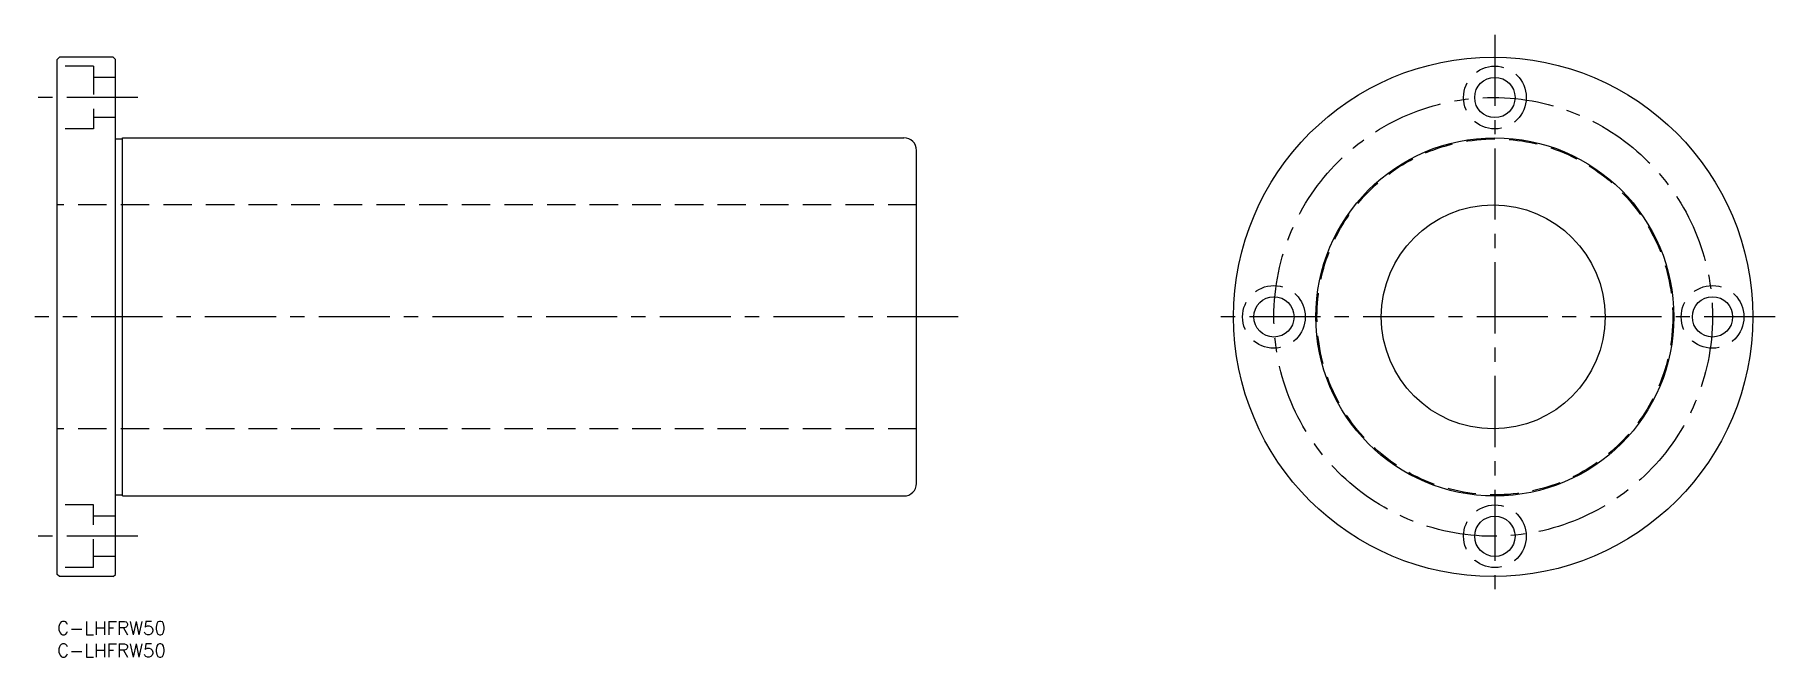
# Model space of a CAD drawing. Extents: x -5 to 384, y -8 to 131.
import ezdxf

# ---------------------------------------------------------------- set-up
doc = ezdxf.new("R2010")
doc.units = 0
doc.header["$LTSCALE"] = 0.5
doc.linetypes.add('CENTER', pattern=[50.8, 31.75, -6.35, 6.35, -6.35])
doc.linetypes.add('DASHED', pattern=[19.05, 12.7, -6.35])
for name, color, linetype in [('MSM_CENTER', 1, 'CENTER'), ('MSM_CONTINUOUS', 7, 'CONTINUOUS'), ('MSM_DASHED', 4, 'DASHED'), ('MSM_PART_NUMBER', 7, 'CONTINUOUS')]:
    doc.layers.add(name, color=color, linetype=linetype)
doc.styles.get("Standard").update_dxf_attribs({"font": 'txt.shx', "height": 3, "bigfont": 'bigfont.shx'})

# ---------------------------------------------------------------- blocks, each defined once
blk = doc.blocks.new('*U24')
at = {"layer": 'MSM_PART_NUMBER'}
blk.add_text('C-LHFRW50', height=3, dxfattribs=at).set_placement((0, -3))
blk = doc.blocks.new('*U25')
at = {"layer": 'MSM_PART_NUMBER'}
blk.add_text('C-LHFRW50', height=3, dxfattribs=at).set_placement((0, -8))

msp = doc.modelspace()

# ---------------------------------------------------------------- linework, layer by layer
at = {"layer": 'MSM_CENTER'}
for p, q in [((321.23, 131), (321.23, 5)), ((18, 117), (-5, 117)), ((201.3, 68), (-5, 68)), ((383.86, 68), (257.86, 68)), ((18, 19), (-5, 19))]:
    msp.add_line(p, q, dxfattribs=at)
msp.add_circle((320.86, 68), 49, dxfattribs=at)
at = {"layer": 'MSM_CONTINUOUS'}
for p, q in [((0, 125.5), (0.5, 126)), ((0, 10.5), (0, 125.5)), ((12.5, 126), (0.5, 126)), ((12.5, 126), (13, 125.5)), ((13, 10.5), (13, 125.5)), ((13, 107.75), (14.6, 107.75)), ((14.6, 108), (189.2, 108)), ((14.6, 28), (14.6, 108)), ((192, 30.8), (192, 105.2)), ((13, 28.25), (14.6, 28.25)), ((14.6, 28), (189.2, 28)), ((0.5, 10), (0, 10.5)), ((12.5, 10), (0.5, 10)), ((12.5, 10), (13, 10.5))]:
    msp.add_line(p, q, dxfattribs=at)
for centre, radius in [((320.86, 68), 58), ((321.23, 117), 4.5), ((321.23, 68), 40), ((320.86, 68), 25), ((271.86, 68), 4.5), ((369.86, 68), 4.5), ((321.23, 19), 4.5)]:
    msp.add_circle(centre, radius, dxfattribs=at)
for centre, start, end in [((189.2, 105.2), 0, 90), ((189.2, 30.8), 270, 0)]:
    msp.add_arc(centre, 2.8, start, end, dxfattribs=at)
at = {"layer": 'MSM_DASHED'}
for p, q in [((8.1, 124), (0, 124)), ((8.1, 124), (8.1, 110)), ((13, 121.5), (8.1, 121.5)), ((8.1, 110), (0, 110)), ((13, 112.5), (8.1, 112.5)), ((192, 93), (0, 93)), ((192, 43), (0, 43)), ((8.1, 26), (0, 26)), ((8.1, 12), (8.1, 26)), ((13, 23.5), (8.1, 23.5)), ((8.1, 12), (0, 12)), ((13, 14.5), (8.1, 14.5))]:
    msp.add_line(p, q, dxfattribs=at)
for centre, radius in [((321.23, 117), 7), ((321.23, 68), 39.75), ((271.86, 68), 7), ((369.86, 68), 7), ((321.23, 19), 7)]:
    msp.add_circle(centre, radius, dxfattribs=at)

# ---------------------------------------------------------------- block references
at = {"layer": 'MSM_CONTINUOUS', "color": 2}
for name in ['*U24', '*U25']:
    msp.add_blockref(name, (0, 0), dxfattribs=at)

doc.saveas('drawing.dxf')
